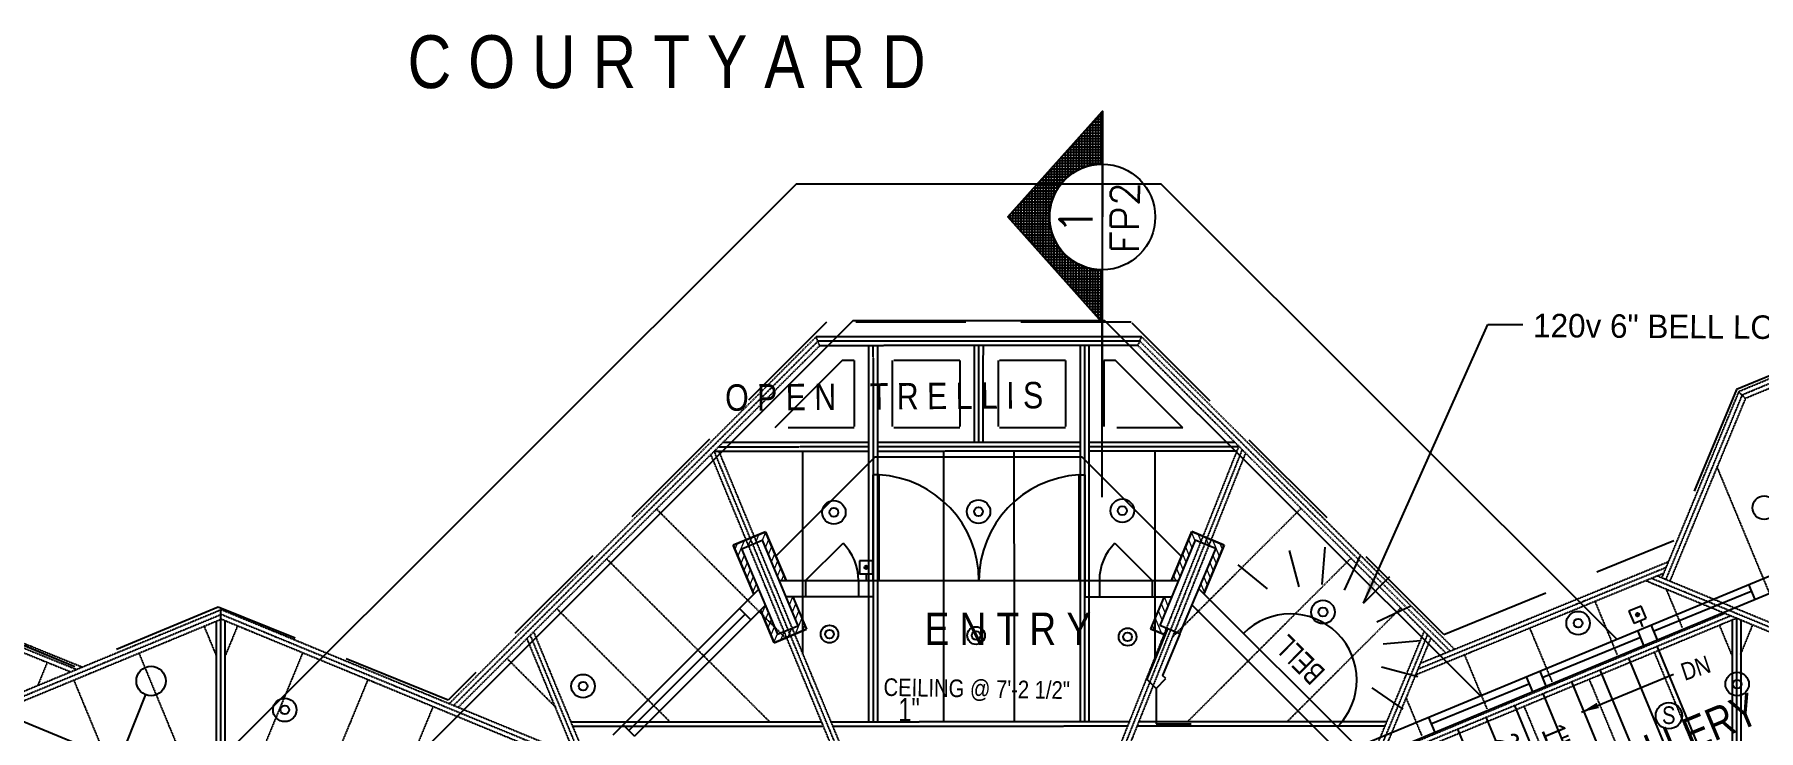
# Model space of a CAD drawing. Extents: x -16 to 10076, y -1 to 10000.
# Drawn here: x 1736 to 2323, y 962 to 1200 of the extents above; entities that cross this region are included whole.
import ezdxf
from ezdxf.enums import TextEntityAlignment as Align

# ---------------------------------------------------------------- set-up
doc = ezdxf.new("R2010")
doc.units = 0
doc.header["$MEASUREMENT"] = 0
doc.linetypes.add('HIDDEN', pattern=[0.375, 0.25, -0.125])
doc.linetypes.add('HIDDEN2', pattern=[0.1875, 0.125, -0.0625])
for name, color, linetype in [('DOORS', 3, 'Continuous'), ('ELEC', 5, 'Continuous'), ('HVAC', 5, 'Continuous'), ('MASONRY', 16, 'HIDDEN'), ('ROOF FRAMING', 4, 'HIDDEN2'), ('ROOFLINE', 252, 'HIDDEN'), ('SPRKDATA', 2, 'Continuous'), ('SPRKDATC', 2, 'Continuous'), ('STAIRS', 8, 'Continuous'), ('STEEL', 4, 'Continuous'), ('TEXT', 1, 'Continuous'), ('TEXT-arch', 1, 'Continuous'), ('WALLS', 3, 'Continuous'), ('WINDOWS', 5, 'Continuous')]:
    doc.layers.add(name, color=color, linetype=linetype)
doc.styles.add('ARCHENT', font='technical.ttf', dxfattribs={"height": 6})
doc.styles.add('ARCHENTLTD', font='technical.ttf', dxfattribs={"height": 6})
doc.styles.add('HCAD', font='HCAD.SHX', dxfattribs={"width": 0.8, "height": 8})
doc.styles.add('OMNIX', font='omnix.shx', dxfattribs={"width": 0.75})
doc.styles.add('PIPESIZE', font='hcad.shx', dxfattribs={"width": 0.8})
doc.styles.add('ROMANS', font='romans.shx', dxfattribs={"height": 6})
doc.styles.get("Standard").update_dxf_attribs({"font": 'hcad.shx', "height": 8})
doc.dimstyles.new('ARCHENTLTD', dxfattribs={"dimtxt": 12, "dimasz": 6, "dimexe": 9, "dimexo": 3, "dimgap": 1, "dimtad": 0, "dimdec": 4, "dimzin": 1, "dimdsep": 46, "dimlunit": 4, "dimtxsty": 'ARCHENT', "dimcen": 6, "dimaunit": 1, "dimadec": 5, "dimazin": 0, "dimtfac": 1, "dimtdec": 4, "dimtofl": 0, "dimtmove": 0, "dimatfit": 3, "dimfxl": 1, "dimfrac": 2, "dimtolj": 1, "dimtzin": 0, "dimarcsym": 0})
doc.dimstyles.new('DEFAULT', dxfattribs={"dimtxt": 8, "dimasz": 8, "dimexe": 8, "dimexo": 8, "dimgap": 1, "dimtad": 0, "dimdec": 1, "dimrnd": 0.5, "dimzin": 7, "dimdsep": 46, "dimlunit": 4, "dimtxsty": 'Standard', "dimcen": 0, "dimclrd": 256, "dimclre": 256, "dimclrt": 256, "dimadec": 0, "dimazin": 0, "dimtfac": 1, "dimtdec": 4, "dimtofl": 0, "dimtmove": 2, "dimatfit": 3, "dimfxl": 1, "dimtolj": 1, "dimtzin": 0, "dimarcsym": 0})
pattern_1 = [(247.555994, (-11314.4516, 4483.3919), (-1.73297453, 0.71583818), [])]

# ---------------------------------------------------------------- blocks, each defined once
blk = doc.blocks.new('PIPEX')
at = {"color": 0}
blk.add_point((0, 0), dxfattribs=at)
at = {"layer": 'SPRKDATA', "color": 0, "width": 0.8}
for tag, style, p in [('DIA', 'PIPESIZE', (0, 3.6)), ('LENGTH', 'HCAD', (0, -10.8))]:
    blk.add_attdef(tag, text='', height=8, dxfattribs=dict(at, style=style)).set_placement(p, align=Align.CENTER)
at = {"layer": 'SPRKDATA', "color": 0, "style": 'HCAD', "width": 0.8, "flags": 1}
blk.add_attdef('HANDLE', (-16.2, -21.6), '', height=7.2, dxfattribs=at)
blk = doc.blocks.new('*X3')
at = {"color": 0}
for p, q in [((837.988265, 508.75), (846.064005, 508.75)), ((838.75, 493.204886), (838.75, 509.431316)), ((839.385807, 510), (844.666462, 510)), ((840, 493.343868), (840, 510.54935)), ((840.78335, 511.25), (843.26892, 511.25)), ((841.25, 493.416996), (841.25, 511.667384)), ((842.5, 493.42487), (842.5, 511.937743)), ((843.75, 493.367557), (843.75, 510.819709)), ((845, 493.244584), (845, 509.701675)), ((829.60301, 501.25), (854.44926, 501.25)), ((830, 490.198954), (830, 501.605079)), ((831.000553, 502.5), (853.051717, 502.5)), ((831.25, 490.874172), (831.25, 502.723113)), ((832.398095, 503.75), (851.654175, 503.75)), ((832.5, 491.457948), (832.5, 503.841147)), ((833.75, 491.957394), (833.75, 504.959181)), ((833.795638, 505), (850.256632, 505)), ((835, 492.378016), (835, 506.077215)), ((835.19318, 506.25), (848.85909, 506.25)), ((836.25, 492.724085), (836.25, 507.195249)), ((836.590723, 507.5), (847.461547, 507.5)), ((837.5, 492.998885), (837.5, 508.313282)), ((846.25, 493.054927), (846.25, 508.583641)), ((847.5, 492.796963), (847.5, 507.465607)), ((848.75, 492.468396), (848.75, 506.347573)), ((850, 492.066153), (850, 505.229539)), ((851.25, 491.586221), (851.25, 504.111505)), ((852.5, 491.02342), (852.5, 502.993471)), ((853.75, 490.37107), (853.75, 501.875437)), ((821.217755, 493.75), (862.834515, 493.75)), ((821.25, 481.443617), (821.25, 493.778841)), ((822.5, 483.383688), (822.5, 494.896875)), ((822.615298, 495), (861.436972, 495)), ((823.75, 484.985022), (823.75, 496.014909)), ((824.01284, 496.25), (860.03943, 496.25)), ((825, 486.344105), (825, 497.132943)), ((825.410383, 497.5), (858.641887, 497.5)), ((826.25, 487.515634), (826.25, 498.250977)), ((826.807925, 498.75), (857.244345, 498.75)), ((827.5, 488.534143), (827.5, 499.369011)), ((828.205468, 500), (855.846802, 500)), ((828.75, 489.423034), (828.75, 500.487045)), ((855, 489.620494), (855, 500.757403)), ((856.25, 488.760251), (856.25, 499.639369)), ((857.5, 487.774922), (857.5, 498.521335)), ((858.75, 486.643038), (858.75, 497.403301)), ((860, 485.333336), (860, 496.285267)), ((861.25, 483.797272), (861.25, 495.167233)), ((862.5, 481.951812), (862.5, 494.049199)), ((812.5, 469.430149), (812.5, 485.952603)), ((812.8325, 486.25), (824.907028, 486.25)), ((813.75, 469.430149), (813.75, 487.070637)), ((814.230043, 487.5), (826.232096, 487.5)), ((815, 469.430149), (815, 488.188671)), ((815.627585, 488.75), (827.788349, 488.75)), ((816.25, 469.430149), (816.25, 489.306705)), ((817.025128, 490), (829.662785, 490)), ((817.5, 469.430149), (817.5, 490.424739)), ((818.42267, 491.25), (832.032872, 491.25)), ((818.75, 475.277605), (818.75, 491.542773)), ((819.820213, 492.5), (835.411517, 492.5)), ((820, 478.960132), (820, 492.660807)), ((848.640753, 492.5), (864.232057, 492.5)), ((852.019397, 491.25), (865.6296, 491.25)), ((854.389485, 490), (867.027142, 490)), ((856.263921, 488.75), (868.424685, 488.75)), ((857.820174, 487.5), (869.822227, 487.5)), ((859.145241, 486.25), (871.21977, 486.25)), ((863.75, 479.630388), (863.75, 492.931165)), ((865, 476.370806), (865, 491.813131)), ((866.25, 469.430149), (866.25, 490.695097)), ((867.5, 469.430149), (867.5, 489.577063)), ((868.75, 469.430149), (868.75, 488.459029)), ((870, 469.430149), (870, 487.340995)), ((871.25, 469.430149), (871.25, 486.222961)), ((803.049703, 477.5), (819.424173, 477.5)), ((803.75, 469.430149), (803.75, 478.126365)), ((804.447245, 478.75), (819.910268, 478.75)), ((805, 469.430149), (805, 479.244399)), ((805.844788, 480), (820.479686, 480)), ((806.25, 469.430149), (806.25, 480.362433)), ((807.24233, 481.25), (821.139242, 481.25)), ((807.5, 469.430149), (807.5, 481.480467)), ((808.639873, 482.5), (821.897792, 482.5)), ((808.75, 469.430149), (808.75, 482.598501)), ((810, 469.430149), (810, 483.716535)), ((810.037415, 483.75), (822.767032, 483.75)), ((811.25, 469.430149), (811.25, 484.834569)), ((811.434958, 485), (823.762758, 485)), ((860.289512, 485), (872.617312, 485)), ((861.285238, 483.75), (874.014855, 483.75)), ((862.154478, 482.5), (875.412397, 482.5)), ((862.913028, 481.25), (876.80994, 481.25)), ((863.572584, 480), (878.207482, 480)), ((864.142002, 478.75), (879.605025, 478.75)), ((864.628097, 477.5), (881.002567, 477.5)), ((872.5, 469.430149), (872.5, 485.104927)), ((873.75, 469.430149), (873.75, 483.986893)), ((875, 469.430149), (875, 482.868859)), ((876.25, 469.430149), (876.25, 481.750825)), ((877.5, 469.430149), (877.5, 480.632791)), ((878.75, 469.430149), (878.75, 479.514757)), ((880, 469.430149), (880, 478.396723)), ((794.664448, 470), (818.033501, 470)), ((795, 469.430149), (795, 470.300127)), ((796.06199, 471.25), (818.095833, 471.25)), ((796.25, 469.430149), (796.25, 471.418161)), ((797.459533, 472.5), (818.223883, 472.5)), ((797.5, 469.430149), (797.5, 472.536195)), ((798.75, 469.430149), (798.75, 473.654229)), ((798.857075, 473.75), (818.418719, 473.75)), ((800, 469.430149), (800, 474.772263)), ((800.254618, 475), (818.682015, 475)), ((801.25, 469.430149), (801.25, 475.890297)), ((801.65216, 476.25), (819.016119, 476.25)), ((802.5, 469.430149), (802.5, 477.008331)), ((865.036151, 476.25), (882.40011, 476.25)), ((865.370255, 475), (883.797652, 475)), ((865.633551, 473.75), (885.195195, 473.75)), ((865.828387, 472.5), (886.592737, 472.5)), ((865.956437, 471.25), (887.99028, 471.25)), ((866.018769, 470), (889.387822, 470)), ((881.25, 469.430149), (881.25, 477.278689)), ((882.5, 469.430149), (882.5, 476.160655)), ((883.75, 469.430149), (883.75, 475.042621)), ((885, 469.430149), (885, 473.924587)), ((886.25, 469.430149), (886.25, 472.806553)), ((887.5, 469.430149), (887.5, 471.688519)), ((888.75, 469.430149), (888.75, 470.570485)), ((890, 469.430149), (890, 469.452451))]:
    blk.add_line(p, q, dxfattribs=at)

msp = doc.modelspace()

# ---------------------------------------------------------------- hatches: boundary and pattern name
at = {"layer": 'ELEC', "ltscale": 25}
h = msp.add_hatch(color=256, dxfattribs=at)
edge = h.paths.add_edge_path()
edge.add_arc((2019.29616, 1017.99851), 0.59264, 0, 360)
h = msp.add_hatch(color=256, dxfattribs=at)
edge = h.paths.add_edge_path()
edge.add_arc((2281.92104, 1001.8992), 0.59264, 0, 360)
at = {"layer": 'MASONRY', "lineweight": 9, "ltscale": 75}
h = msp.add_hatch(dxfattribs=at)
h.set_pattern_fill('ANSI31', color=256, scale=15, angle=67.5, style=0)
h.set_pattern_definition(pattern_1)
h.paths.add_polyline_path([(1982.70225, 1010.62399), (1980.98552, 1008.90559), (1973.96402, 1025.53298), (1985.039, 1030.15523), (1991.99389, 1013.4912), (1989.55628, 1013.49001), (1983.8292, 1027.2122), (1976.91575, 1024.32681)])
h = msp.add_hatch(dxfattribs=at)
h.set_pattern_fill('ANSI31', color=256, scale=15, angle=67.5, style=0)
h.set_pattern_definition([(292.54454, (15423.5234, 4506.7717), (1.73171582, 0.71887782), [])])
h.paths.add_polyline_path([(2132.48343, 1010.67742), (2134.20318, 1008.96202), (2141.19549, 1025.60171), (2130.11241, 1030.20452), (2123.18678, 1013.52831), (2125.62438, 1013.5314), (2131.32738, 1027.26363), (2138.24588, 1024.39037)])
h = msp.add_hatch(dxfattribs=at)
h.set_pattern_fill('ANSI31', color=256, scale=15, angle=67.5, style=0)
h.set_pattern_definition(pattern_1)
h.paths.add_polyline_path([(1989.1114, 995.27681), (1992.52616, 996.70199), (1993.38821, 994.62367), (1987.91028, 992.33741), (1983.24494, 1003.38524), (1984.96168, 1005.10365)])
h.paths.add_polyline_path([(1998.9071, 996.92703), (1993.38821, 994.62367), (1992.52616, 996.70199), (1995.96407, 998.13684), (1991.85129, 1007.99113), (1994.28889, 1007.99232)])

# ---------------------------------------------------------------- linework, layer by layer
at = {"layer": 'DOORS', "ltscale": 50}
for p, q in [((2021.67802, 1013.52468), (2021.68178, 1049.52468)), ((2023.67802, 1013.52447), (2023.68178, 1049.52447)), ((2091.68178, 1049.51725), (2091.67802, 1013.51736)), ((2093.68178, 1049.51704), (2093.67802, 1013.51715)), ((2117.98986, 976.74946), (2117.99752, 964.74946)), ((2117.99752, 964.74946), (2129.98311, 964.75712))]:
    msp.add_line(p, q, dxfattribs=at)
at = {"layer": 'DOORS', "linetype": 'Continuous', "ltscale": 40}
for p, q in [((2023.68178, 1049.52447), (2021.68178, 1049.52468)), ((2091.68178, 1049.51725), (2093.68178, 1049.51595)), ((2021.67802, 1013.52468), (2023.67802, 1013.52447)), ((2091.67802, 1013.51736), (2093.67802, 1013.51715))]:
    msp.add_line(p, q, dxfattribs=at)
at = {"layer": 'DOORS', "ltscale": 75}
msp.add_line((2021.67802, 1013.52468), (2093.67802, 1013.51715), dxfattribs=at)
for centre, radius, start, end in [((2021.57326, 1013.48132), 36.10477, 0.05114933, 86.65200716), ((2093.78482, 1013.47292), 36.10563, 93.33918018, 179.93551994)]:
    msp.add_arc(centre, radius, start, end, dxfattribs=at)
at = {"layer": 'ELEC', "ltscale": 0.75}
for p, q in [((2021.53364, 1020.23384), (2017.05869, 1020.23384)), ((2017.05869, 1020.23384), (2017.05869, 1015.70512)), ((2017.05869, 1015.76319), (2021.53364, 1015.76319)), ((2019.29616, 1015.76319), (2019.29616, 1013.49883)), ((2021.53364, 1015.76319), (2021.53364, 1020.23384)), ((2283.12712, 1004.82295), (2278.99613, 1003.10248)), ((2284.84595, 1000.69592), (2283.12712, 1004.82295)), ((2278.99613, 1003.10248), (2280.73728, 998.92185)), ((2280.71496, 998.97545), (2284.84595, 1000.69592)), ((2282.78045, 999.83568), (2283.65103, 997.74537))]:
    msp.add_line(p, q, dxfattribs=at)
at = {"layer": 'ELEC', "ltscale": 7.5}
for centre, radius in [((2008.28988, 1036.73785), 4), ((2057.53448, 1036.99187), 4), ((2106.48793, 1037.31071), 4), ((2325.04164, 1038.32366), 4), ((2174.80505, 1002.7851), 4), ((2006.79366, 995.27515), 3), ((2261.67331, 999.00544), 4), ((2056.70011, 994.7801), 3), ((2108.28037, 994.3178), 3), ((1922.89326, 977.5534), 4), ((2315.82874, 978.25456), 4), ((1821.3213, 969.47505), 4)]:
    msp.add_circle(centre, radius, dxfattribs=at)
at = {"layer": 'ELEC'}
for centre in [(2008.28988, 1036.73785), (2057.53448, 1036.99187), (2106.48793, 1037.31071), (2174.80505, 1002.7851), (2261.67331, 999.00544), (2006.79366, 995.27515), (2056.70011, 994.7801), (2108.28037, 994.3178), (1922.89326, 977.5534), (2315.82874, 978.25456), (1821.3213, 969.47505)]:
    msp.add_circle(centre, 1.5, dxfattribs=at)
at = {"layer": 'ELEC', "ltscale": 25}
for centre in [(2019.29616, 1017.99851), (2281.92104, 1001.8992)]:
    msp.add_circle(centre, 0.59264, dxfattribs=at)
at = {"layer": 'ELEC', "ltscale": 0.75}
msp.add_circle((2292.56727, 967.4559), 4.47927, dxfattribs=at)
at = {"layer": 'HVAC', "ltscale": 50}
msp.add_line((1773.91286, 974.67113), (1757.32623, 933.1206), dxfattribs=at)
at = {"layer": 'HVAC', "linetype": 'Continuous', "ltscale": 175}
msp.add_circle((1775.79457, 979.30354), 5, dxfattribs=at)
at = {"layer": 'MASONRY', "linetype": 'Continuous', "lineweight": 30, "ltscale": 1.5}
for p, q in [((1973.96402, 1025.53298), (1985.039, 1030.15523)), ((1985.039, 1030.15523), (1991.99389, 1013.4912)), ((2130.11241, 1030.20452), (2123.18678, 1013.52831)), ((2141.19549, 1025.60171), (2130.11241, 1030.20452)), ((1980.98552, 1008.90559), (1973.96391, 1025.53323)), ((2134.20318, 1008.96202), (2141.1956, 1025.60197)), ((1987.91017, 992.33766), (1983.24494, 1003.38524)), ((1987.91028, 992.33741), (1998.9071, 996.92703)), ((2121.05417, 994.97873), (2116.11527, 997.02986))]:
    msp.add_line(p, q, dxfattribs=at)
at = {"layer": 'MASONRY', "linetype": 'Continuous', "ltscale": 1.5}
for p, q in [((1994.28889, 1007.99232), (1998.9071, 996.92703)), ((2120.71405, 1008.10324), (2116.11527, 997.02986))]:
    msp.add_line(p, q, dxfattribs=at)
at = {"layer": 'MASONRY', "lineweight": 9, "ltscale": 75}
for p, q in [((2119.68994, 1005.63729), (2120.90784, 1002.70347)), ((2120.70522, 1008.08199), (2121.92312, 1005.14817)), ((2122.72549, 1008.10578), (2122.93841, 1007.59287)), ((2116.64408, 998.30319), (2117.39295, 996.49924)), ((2117.65937, 1000.74789), (2119.846, 995.48049)), ((2118.67465, 1003.19259), (2119.89255, 1000.25877)), ((2121.07698, 997.40558), (2121.56941, 996.21937))]:
    msp.add_line(p, q, dxfattribs=at)
at = {"layer": 'ROOF FRAMING'}
for p, q in [((2440.92244, 1129.50855), (2316.31032, 1077.8067)), ((2440.92349, 1127.885), (2317.45908, 1076.65934)), ((2440.92455, 1126.26146), (2318.60783, 1075.51198)), ((1877.28562, 971.52663), (2002.21751, 1096.50319)), ((1878.787, 970.90684), (2002.83929, 1095.0035)), ((1880.28837, 970.28705), (2003.46107, 1093.5038)), ((2113.06816, 1096.55736), (2002.21751, 1096.50319)), ((2003.46107, 1093.5038), (2002.21751, 1096.50319)), ((2112.44753, 1095.05706), (2002.83929, 1095.0035)), ((2111.8269, 1093.55675), (2003.46107, 1093.5038)), ((2020.10308, 1093.51193), (2020.1159, 965.32748)), ((2021.60308, 1093.51267), (2021.6159, 965.32821)), ((2023.10308, 1093.5134), (2023.1159, 965.32894)), ((2056.12038, 1060.52953), (2056.17421, 1093.52956)), ((2057.62038, 1060.53026), (2057.67422, 1093.53029)), ((2059.12039, 1060.531), (2059.17422, 1093.53102)), ((2092.10308, 1093.54712), (2092.11589, 965.36266)), ((2093.60308, 1093.54785), (2093.61589, 965.36339)), ((2095.10308, 1093.54858), (2095.11589, 965.36412)), ((2111.8269, 1093.55675), (2113.06816, 1096.55736)), ((2111.8269, 1093.55675), (2216.58175, 988.89407)), ((2112.44753, 1095.05706), (2218.08685, 989.51067)), ((2113.06816, 1096.55736), (2219.59196, 990.12728)), ((2316.31032, 1077.8067), (2290.142, 1014.51897)), ((2317.45908, 1076.65934), (2291.52824, 1013.94596)), ((2318.60783, 1075.51198), (2292.91448, 1013.37295)), ((2316.31032, 1077.8067), (2318.60783, 1075.51198)), ((2020.10668, 1057.51193), (1967.45635, 1057.4862)), ((1967.47073, 1057.50059), (2035.00255, 894.40999)), ((2020.10651, 1059.01193), (1968.95655, 1058.98694)), ((1969.09986, 1057.48701), (2036.38844, 894.98385)), ((2020.10631, 1060.51193), (1970.45675, 1060.48767)), ((1997.60668, 1057.50094), (1997.6136, 988.34288)), ((2092.10638, 1060.54711), (2023.10638, 1060.5134)), ((2092.10653, 1059.04711), (2023.10653, 1059.0134)), ((2092.10657, 1057.54711), (2023.10668, 1057.5134)), ((2045.60668, 1057.52439), (2045.6159, 965.33994)), ((2069.60668, 1057.53612), (2069.61589, 965.35166)), ((2080.76458, 894.43235), (2146.20585, 1059.20805)), ((2082.37886, 894.43314), (2147.36132, 1058.05359)), ((2083.99314, 894.43392), (2148.5168, 1056.89914)), ((2144.83982, 1060.57288), (2095.10638, 1060.54858)), ((2146.3404, 1059.07361), (2095.10653, 1059.04858)), ((2145.55658, 1057.57323), (2095.10668, 1057.54858)), ((2117.60668, 1057.55957), (2117.61371, 987.2154)), ((1966.32274, 1056.35219), (2033.61667, 893.83612)), ((2331.81665, 997.28445), (2308.99709, 1052.26852)), ((1947.8867, 1037.89871), (1992.16562, 993.60735)), ((2167.32749, 1038.105), (2123.68935, 994.38569)), ((1752.25539, 984.02051), (1641.42865, 1028.9302)), ((1750.27883, 983.20299), (1642.23498, 1026.98498)), ((1748.30228, 982.38546), (1643.04132, 1025.03976)), ((1930.91375, 1020.93053), (1986.51761, 965.31106)), ((2184.30552, 1021.1419), (2128.64765, 965.3805)), ((2206.33287, 981.45338), (2290.77363, 1016.04657)), ((2207.1407, 983.40532), (2291.58057, 1017.99814)), ((2207.94853, 985.35727), (2292.38752, 1019.94972)), ((2284.65614, 1013.54039), (2437.98494, 950.16113)), ((2286.62824, 1014.34831), (2439.12613, 951.31251)), ((2288.60034, 1015.15622), (2440.26732, 952.46389)), ((2297.2029, 997.45791), (2291.73712, 1010.61343)), ((1913.9408, 1003.96235), (1952.59782, 965.29448)), ((2201.28355, 1004.17881), (2162.57383, 965.39708)), ((2275.03969, 988.24966), (2267.4363, 1006.55015)), ((1674.86871, 952.01247), (1799.59198, 1003.59948)), ((1675.99049, 950.85321), (1799.59149, 1001.97604)), ((1677.13994, 949.70539), (1799.591, 1000.35259)), ((1798.08725, 987.93422), (1793.92088, 998.00736)), ((1798.04614, 851.73246), (1798.09081, 999.7321)), ((1799.54614, 851.73201), (1799.591, 1000.35259)), ((1799.591, 1000.35259), (1799.59198, 1003.59948)), ((1921.98693, 949.82783), (1799.591, 1000.35432)), ((1921.17752, 951.78474), (1799.59149, 1001.9769)), ((1920.36812, 953.74166), (1799.59198, 1003.59948)), ((1801.04614, 851.73155), (1801.09081, 999.73518)), ((1801.08719, 987.74313), (1805.31738, 997.9904)), ((2194.10933, 951.91798), (2313.61568, 1001.56981)), ((2194.79602, 950.57897), (2315.57545, 1000.75973)), ((2194.92116, 953.87959), (2311.65591, 1002.37989)), ((2314.09143, 988.08542), (2309.81922, 998.36817)), ((2314.07623, 1000.13685), (2314.26323, 851.89276)), ((2315.57545, 1000.75973), (2315.76323, 851.89465)), ((2317.07109, 988.43401), (2321.16397, 998.44181)), ((2317.07623, 1000.13938), (2317.26323, 851.89654)), ((1972.61981, 827.41139), (1903.79759, 993.80467)), ((1974.24335, 827.41066), (1904.94576, 994.95326)), ((1975.86689, 827.40994), (1906.09394, 996.10184)), ((2209.21262, 996.25671), (2139.40224, 827.57587)), ((2210.36111, 995.10924), (2141.02585, 827.57641)), ((2211.50959, 993.96176), (2142.6497, 827.57752)), ((2252.87647, 979.04141), (2245.22744, 997.45175)), ((1798.06831, 925.1871), (1771.74305, 988.83435)), ((1801.06819, 924.80028), (1827.50147, 988.83254)), ((1896.96786, 986.99417), (1913.42205, 970.53536)), ((2230.71325, 969.83317), (2223.01859, 988.35336)), ((2314.17058, 925.34232), (2287.656, 989.15992)), ((1737.37598, 977.86622), (1740.4901, 985.55114)), ((1798.04937, 862.43997), (1749.56523, 979.66135)), ((1801.04919, 861.85742), (1849.68556, 979.67469)), ((2314.24972, 862.59921), (2265.49279, 979.95167)), ((1823.25625, 852.7552), (1871.86964, 970.51684)), ((2208.55004, 960.62492), (2203.12087, 973.69231)), ((2292.08013, 853.40632), (2243.32957, 970.74342)), ((2004.01711, 965.31961), (1918.84305, 965.27799)), ((2004.6381, 963.81991), (1919.46334, 963.77829)), ((2108.93808, 965.37088), (2007.26347, 965.3212)), ((2108.34223, 963.87059), (2007.88445, 963.8215)), ((2195.82696, 963.91333), (2111.57079, 963.87216)), ((2196.44788, 965.41363), (2112.16664, 965.37245))]:
    msp.add_line(p, q, dxfattribs=at)
at = {"layer": 'ROOFLINE', "linetype": 'HIDDEN', "ltscale": 150}
for p, q in [((2440.92454, 1130.58303), (2315.54729, 1078.56373)), ((2005.77121, 1101.48968), (1876.97695, 972.72918)), ((2109.48557, 1101.54036), (2005.77121, 1101.48968)), ((2216.00779, 995.11922), (2109.48557, 1101.54773)), ((2216.00341, 995.11742), (2109.48677, 1101.54036)), ((2011.11759, 1088.45229), (1988.14033, 1065.48106)), ((2127.11578, 1065.54897), (2104.14679, 1088.49775)), ((2315.54729, 1078.56373), (2294.30799, 1027.19677)), ((1749.85179, 984.1556), (1642.80215, 1028.36659)), ((2216.00341, 995.11742), (2294.30799, 1027.19677)), ((1798.69275, 1004.45184), (1749.85179, 984.1556)), ((1876.97695, 972.72918), (1798.69275, 1004.45184))]:
    msp.add_line(p, q, dxfattribs=at)
at = {"layer": 'ROOFLINE', "ltscale": 90}
for p, q in [((2015.16868, 1088.45427), (2011.11759, 1088.45229)), ((2015.16868, 1088.45427), (2015.1799, 1065.49428)), ((2051.17179, 1088.47187), (2028.16868, 1088.46063)), ((2028.16868, 1088.46063), (2028.1799, 1065.50063)), ((2051.17179, 1088.47187), (2051.17408, 1065.51187)), ((2087.16868, 1088.48946), (2064.17179, 1088.47822)), ((2064.17179, 1088.47822), (2064.17408, 1065.51822)), ((2087.16868, 1088.48946), (2087.1799, 1065.52946)), ((2104.14679, 1088.49775), (2100.16868, 1088.49581)), ((2100.16868, 1088.49581), (2100.1799, 1065.53581)), ((2015.1799, 1065.49428), (1988.14033, 1065.48106)), ((2051.17408, 1065.51187), (2028.1799, 1065.50063)), ((2087.1799, 1065.52946), (2064.17408, 1065.51822)), ((2127.11578, 1065.54897), (2100.1799, 1065.53581))]:
    msp.add_line(p, q, dxfattribs=at)
at = {"layer": 'STAIRS', "ltscale": 75}
for p, q in [((1995.44276, 1148.52742), (1799.60438, 952.74038)), ((2274.87254, 993.54936), (2119.77103, 1148.51442)), ((2014.79346, 1102.0254), (1846.22054, 933.49668)), ((2228.39207, 974.25692), (2100.52006, 1102.01643)), ((2022.22669, 1055.52462), (1988.51644, 1021.82321)), ((2126.46222, 1021.94424), (2092.85966, 1055.51723))]:
    msp.add_line(p, q, dxfattribs=at)
at = {"layer": 'STAIRS', "linetype": 'Continuous', "ltscale": 25}
for p, q in [((2119.77103, 1148.51442), (1995.44276, 1148.52742)), ((2100.52006, 1102.01643), (2014.79346, 1102.0254)), ((2092.85966, 1055.51723), (2022.22669, 1055.52462))]:
    msp.add_line(p, q, dxfattribs=at)
at = {"layer": 'STAIRS', "ltscale": 50}
for p, q in [((2278.7861, 987.0931), (2296.22787, 945.06986)), ((2288.48389, 991.11818), (2305.9251, 949.09881)), ((2269.08824, 983.068), (2286.53146, 941.04125)), ((2249.69251, 975.01779), (2267.13865, 932.98403)), ((2259.39038, 979.0429), (2276.83506, 937.01264)), ((2239.99465, 970.99269), (2257.44224, 928.95542)), ((2220.59893, 962.94248), (2238.04943, 920.89821)), ((2230.29679, 966.96759), (2247.74583, 924.92682))]:
    msp.add_line(p, q, dxfattribs=at)
at = {"layer": 'STEEL', "linetype": 'Continuous', "lineweight": 9, "ltscale": 40}
msp.add_line((2247.80091, 976.3593), (2249.16809, 976.92675), dxfattribs=at)
at = {"layer": 'TEXT'}
for p, q in [((2099.72102, 1155.35169), (2099.6696, 1119.35263)), ((2166.73097, 1011.38054), (2163.37327, 1023.73957)), ((2174.52329, 1012.16453), (2175.59512, 1024.92662)), ((2182.11381, 1010.23612), (2187.4859, 1021.86197)), ((2155.89794, 1010.70845), (2145.98449, 1018.81668)), ((2188.58702, 1005.82789), (2197.61141, 1014.91525)), ((2193.16214, 999.47154), (2204.75035, 1004.92434)), ((2195.28734, 991.93374), (2208.04167, 993.0943)), ((2194.7063, 984.12366), (2207.08838, 980.852)), ((2191.4891, 976.98332), (2202.00548, 969.67404))]:
    msp.add_line(p, q, dxfattribs=at)
msp.add_lwpolyline([(2099.72102, 1155.35169, 1), (2099.6696, 1119.35263), (2099.6439, 1101.3531), (2067.49677, 1137.39815), (2099.74673, 1173.35122)], format="xyb", close=True, dxfattribs=at)
at = {"layer": 'TEXT', "const_width": 0.75}
msp.add_lwpolyline([(2099.74673, 1173.35122), (2099.55884, 1041.80348)], dxfattribs=at)
at = {"layer": 'TEXT'}
msp.add_circle((2099.69531, 1137.35216), 17.99955, dxfattribs=at)
msp.add_ellipse((2163.75847, 979.60397), major_axis=(22.52978, 0.07834), ratio=1, start_param=-0.785398163, end_param=2.35619449, dxfattribs=at)
at = {"layer": 'WALLS', "ltscale": 1.5}
for p, q in [((2131.3274, 1027.26369), (2119.24356, 998.16707)), ((2138.2459, 1024.39043), (2131.3274, 1027.26369)), ((1976.91575, 1024.32681), (1983.8292, 1027.2122)), ((1989.17239, 995.30226), (1976.91575, 1024.32681)), ((1983.8292, 1027.2122), (1995.96407, 998.13684)), ((2126.09793, 995.32044), (2138.30362, 1024.36645)), ((1989.1114, 995.27681), (1995.96407, 998.13684)), ((2126.04021, 995.34442), (2119.24356, 998.16707))]:
    msp.add_line(p, q, dxfattribs=at)
at = {"layer": 'WALLS', "ltscale": 50}
for p, q in [((1781.24985, 945.2221), (1593.02594, 1022.9577)), ((1982.70915, 1010.56044), (1976.13085, 1003.98389)), ((1989.54041, 1013.52804), (1998.67802, 1013.52709)), ((1998.67802, 1013.52709), (2016.67802, 1013.5252)), ((1998.67802, 1013.52709), (2016.67802, 1013.5252)), ((2016.67802, 1013.5252), (2021.67802, 1013.52468)), ((2093.67802, 1013.51715), (2098.67802, 1013.51662)), ((2098.67802, 1013.51662), (2116.67802, 1013.51474)), ((2116.67802, 1013.51474), (2125.61707, 1013.51381)), ((1985.02266, 1005.1291), (1980.01939, 1000.09426)), ((1991.83599, 1008.0278), (1998.67744, 1008.02709)), ((1998.67744, 1008.02709), (2016.67744, 1008.0252)), ((2016.67744, 1008.0252), (2021.67744, 1008.02468)), ((2093.67744, 1008.01715), (2098.67744, 1008.01662)), ((2098.67744, 1008.01662), (2116.67744, 1008.01474)), ((2116.67744, 1008.01474), (2123.33302, 1008.01405)), ((2121.34648, 980.09596), (2120.21521, 981.22579)), ((2117.98987, 976.73506), (2114.80044, 979.92041))]:
    msp.add_line(p, q, dxfattribs=at)
at = {"layer": 'WALLS', "ltscale": 75}
for p, q in [((2186.4094, 956.83136), (2344.24214, 1022.34228)), ((1998.67802, 1013.52709), (1998.67744, 1008.02709)), ((2016.67802, 1013.5252), (2016.67744, 1008.0252)), ((2021.67802, 1013.52468), (2021.67744, 1008.02468)), ((2093.67802, 1013.51715), (2093.67744, 1008.01715)), ((2098.67802, 1013.51662), (2098.67744, 1008.01662)), ((2116.67802, 1013.51474), (2116.67744, 1008.01474)), ((2186.41025, 956.83314), (2132.54092, 1010.6529)), ((2185.1229, 950.34243), (2341.26975, 1015.15359)), ((2321.91779, 1007.11293), (2319.83814, 1012.20469)), ((1976.13085, 1003.98389), (1936.52792, 964.39087)), ((1976.13085, 1003.98389), (1980.01939, 1000.09426)), ((2185.1229, 950.34243), (2130.2399, 1005.17714)), ((1980.01939, 1000.09426), (1940.41604, 960.50165)), ((2288.66736, 993.31257), (2286.58771, 998.40432)), ((2284.04925, 991.39585), (2281.95891, 996.51376)), ((2246.22113, 975.5813), (2244.14148, 980.67305)), ((2250.81402, 977.55979), (2248.71402, 982.70136)), ((1936.52776, 964.39103), (1932.99176, 960.85596)), ((1936.52757, 964.39122), (1940.41611, 960.50159)), ((2212.9707, 961.78093), (2210.89105, 966.87269))]:
    msp.add_line(p, q, dxfattribs=at)
at = {"layer": 'WALLS', "ltscale": 150}
for p, q in [((2121.91049, 997.04066), (2114.80035, 979.9202)), ((2126.06635, 995.31473), (2120.21512, 981.22558)), ((2117.98987, 976.73506), (2121.34648, 980.09596))]:
    msp.add_line(p, q, dxfattribs=at)
at = {"layer": 'WINDOWS', "ltscale": 75}
for p, q in [((1998.67802, 1013.52709), (2011.40727, 1026.25368)), ((2103.95143, 1026.244), (2116.67802, 1013.51474)), ((2287.25381, 996.24327), (2320.58115, 1009.85533)), ((1938.47158, 962.44666), (1978.07512, 1002.03908)), ((2249.39668, 980.47258), (2282.7234, 994.08439)), ((2211.55715, 964.71163), (2244.88449, 978.32369))]:
    msp.add_line(p, q, dxfattribs=at)
at = {"layer": 'WINDOWS', "linetype": 'Continuous', "ltscale": 25}
for centre, start, end in [((1998.67802, 1013.52709), 359.99400626, 44.99400626), ((2116.67802, 1013.51474), 134.99400626, 179.99400626)]:
    msp.add_arc(centre, 18, start, end, dxfattribs=at)

# ---------------------------------------------------------------- block references
at = {"layer": 'SPRKDATC'}
ref = msp.add_blockref('PIPEX', (2060.05, 955.63), dxfattribs=at)
ref.add_attrib('LENGTH', '0-6', dxfattribs={"height": 8, "width": 0.75}).set_placement((2033.89042, 949.48321), align=Align.CENTER)
ref.add_attrib('DIA', '1"', dxfattribs={"height": 8, "width": 0.75}).set_placement((2033.89042, 965.48321), align=Align.CENTER)
ref = msp.add_blockref('PIPEX', (2263.91, 940.8), dxfattribs=dict(at, rotation=292.6000569303445))
ref.add_attrib('LENGTH', '2-4\\', dxfattribs={"height": 8, "rotation": 292.60005693, "width": 0.75}).set_placement((2235.67687, 952.92687), align=Align.CENTER)
ref.add_attrib('DIA', '1"', dxfattribs={"height": 8, "rotation": 292.60005693, "width": 0.75}).set_placement((2250.45687, 959.06687), align=Align.CENTER)
at = {"layer": 'TEXT', "xscale": 0.749999999999989, "yscale": 0.75, "zscale": 1.5, "rotation": 89.91816376311962}
msp.add_blockref('*X3', (2450.86556, 505.33033), dxfattribs=at)

# ---------------------------------------------------------------- texts
at = {"layer": 'ELEC', "style": 'ARCHENT'}
msp.add_text('S', height=6, dxfattribs=at).set_placement((2290.25107, 964.65762))
at = {"layer": 'TEXT', "linetype": 'Continuous', "style": 'OMNIX', "width": 0.75}
msp.add_text('BELL', height=7.425, rotation=135.19922328, dxfattribs=at).set_placement((2166.88442, 986.52406), align=Align.MIDDLE)
at = {"layer": 'TEXT', "insert": (2246.40115, 1104.41523), "char_height": 8, "width": 138.5521061, "attachment_point": 1, "rotation": 359.56651386}
msp.add_mtext('120v 6" BELL LOCATION', dxfattribs=at)
at = {"layer": 'TEXT', "style": 'ROMANS'}
msp.add_attdef('FP2', text='', height=9.6, rotation=89.91816376, dxfattribs=at).set_placement((2107.36111, 1137.1475), align=Align.MIDDLE)
msp.add_attdef('1', text='', height=11.25, rotation=89.91816376, dxfattribs=at).set_placement((2090.70561, 1136.0965), align=Align.MIDDLE_CENTER)
at = {"layer": 'TEXT-arch', "insert": (1845.9363, 1229.24606), "char_height": 18, "width": 388.9046253, "attachment_point": 1, "style": 'ARCHENTLTD'}
msp.add_mtext('   \\P   C O U R T Y A R D', dxfattribs=at)
at = {"layer": 'TEXT-arch', "width": 271, "attachment_point": 1, "style": 'ARCHENTLTD'}
for s, insert, char_height, rotation in [('O P E N    T R E L L I S', (1971.21902, 1080.31411), 9, 0.4625), ('   \\P   GALLERY', (2249.5012, 966.20172), 11, 22.5)]:
    msp.add_mtext(s, dxfattribs=dict(at, insert=insert, char_height=char_height, rotation=rotation))
at = {"layer": 'TEXT-arch', "ltscale": 1.5, "attachment_point": 3, "style": 'ARCHENTLTD'}
for s, insert, char_height, rotation in [('E N T R Y\\P  ', (2095.86013, 1002.59091), 11, 0.01916667), ('CEILING @ 7\'-2 1/2"\\P{\\H1.999x;  }', (2088.69931, 979.14626), 6, 359.01083333)]:
    msp.add_mtext(s, dxfattribs=dict(at, insert=insert, char_height=char_height, rotation=rotation))
at = {"layer": 'TEXT-arch', "ltscale": 150, "insert": (2296.04169, 985.01089), "char_height": 6, "width": 14.1875, "attachment_point": 1, "rotation": 18.4194825, "style": 'ARCHENTLTD'}
msp.add_mtext('DN', dxfattribs=at)

# ---------------------------------------------------------------- leaders
at = {"layer": 'TEXT'}
msp.add_leader([(2188.58702, 1005.82789), (2230.97885, 1100.75987), (2242.90442, 1100.75987)], dimstyle='DEFAULT', override={"dimscale": 1, "dimgap": 1, "dimtad": 0, "dimtdec": 1}, dxfattribs=at)
at = {"layer": 'TEXT-arch', "ltscale": 150}
msp.add_leader([(2262.84945, 968.70317), (2294.11653, 981.62393)], dimstyle='ARCHENTLTD', override={"dimgap": 1, "dimtad": 0}, dxfattribs=at)

doc.saveas('drawing.dxf')
